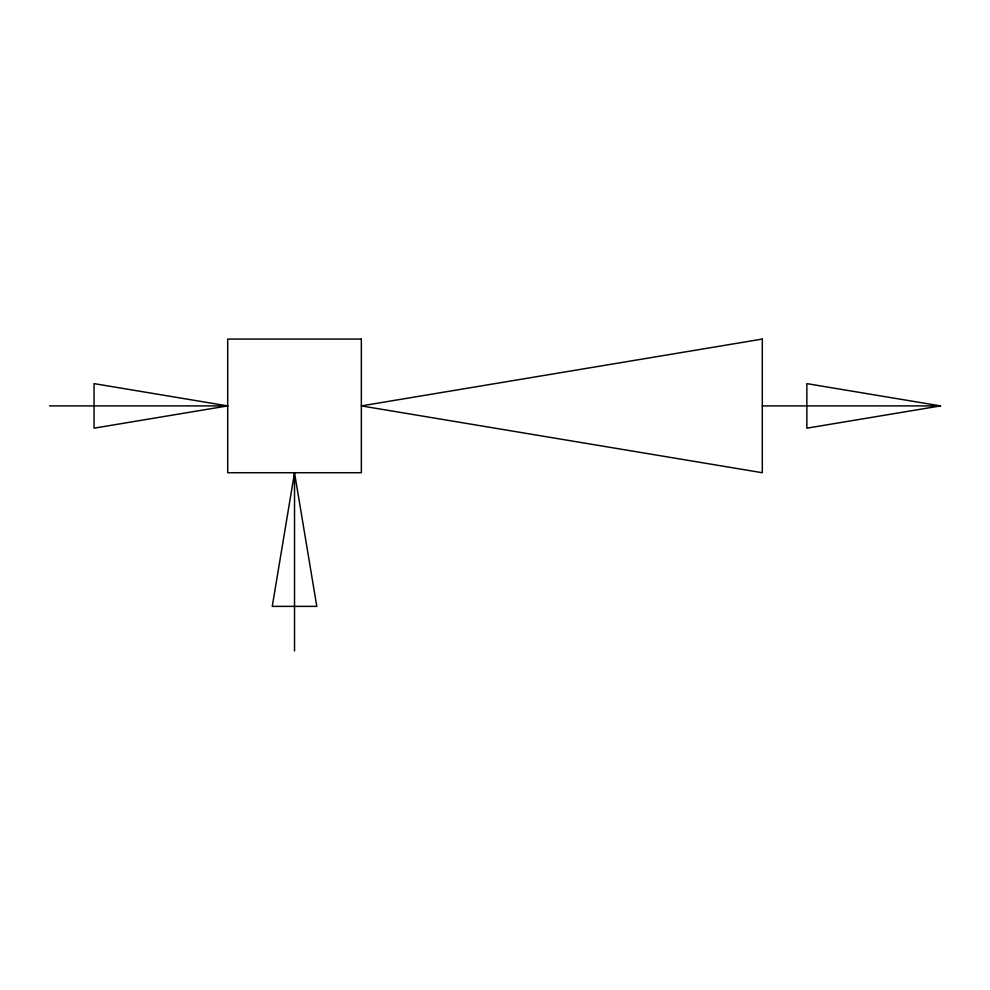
<?xml version="1.0" encoding="UTF-8"?>
<svg xmlns="http://www.w3.org/2000/svg" width="990" height="990" viewBox="0 0 990 990"><rect width="100%" height="100%" fill="white"/><g stroke="black" fill="none" stroke-linecap="round" stroke-linejoin="round"><path stroke-width="1.49" d="M294.525 472.725L272.25 606.375L316.8 606.375L294.525 472.725L294.525 650.925M227.7 405.9L94.05 428.175L94.05 383.625L227.7 405.9L49.5 405.9M940.5 405.9L806.85 428.175L806.85 383.625L940.5 405.9L762.3 405.9M762.3 339.075L361.35 405.9L762.3 472.725L762.3 339.075M361.35 339.075L227.7 339.075L227.7 472.725L361.35 472.725L361.35 339.075"/></g></svg>
